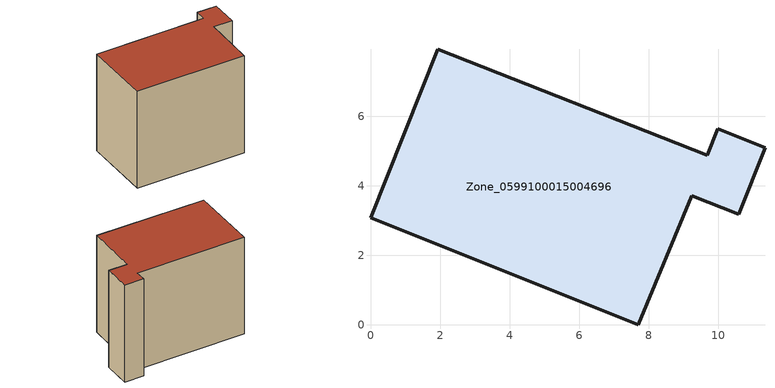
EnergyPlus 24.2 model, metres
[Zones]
Zone_0599100015004696
 floor ground (C_G): 9.69,4.88 9.98,5.64 11.35,5.1 10.59,3.18 9.23,3.72 7.69,0 0,3.08 1.93,7.93 z0.91
 wall outside (C_F): 1.93,7.93 0,3.08 7.69,0 9.23,3.72 10.59,3.18 11.35,5.1 9.98,5.64 9.69,4.88 1.93,7.93 z0.91:8.66
 roof outside (C_R): 9.23,3.72 10.59,3.18 11.35,5.1 9.98,5.64 9.69,4.88 1.93,7.93 0,3.08 7.69,0 z8.66
[BUILDING]
Pand.0599100015004696: North Axis=0; Terrain=City; Loads Convergence Tolerance Value=0.04; Temperature Convergence Tolerance Value=0.4; Solar Distribution=FullExterior; Maximum Number of Warmup Days=25; Minimum Number of Warmup Days=1
[Site:Location]
Rotterdam.The.Hague.AP_ZH_NLD Design_Conditions: Latitude=51.96; Longitude=4.45; Time Zone=1; Elevation=-4.5
[SITE:GROUNDTEMPERATURE:BUILDINGSURFACE]
18, 18, 18, 18, 18, 18, 18, 18, 18, 18, 18, 18
[MATERIAL] Thermal Absorptance=0.9; Solar Absorptance=0.7; Visible Absorptance=0.7
Name | Roughness | Thickness | Conductivity | Density | Specific Heat
G.TI.1965-1974 | MediumSmooth | 0.15 | 0.882353 | 540 | 1210
F.TI.1965-1974 | Rough | 0.3 | 0.697674 | 1920 | 840
R.TI.1965-1974 | MediumRough | 0.2 | 0.232558 | 1500 | 1000
[CONSTRUCTION]
C_G: G.TI.1965-1974
C_F: F.TI.1965-1974
C_R: R.TI.1965-1974
[ZONE]
Zone_0599100015004696: Type=1; Multiplier=1; Ceiling Height=Autocalculate; Volume=Autocalculate; Floor Area=autocalculate; Part of Total Floor Area=Yes
[ZONEINFILTRATION:DESIGNFLOWRATE]
Infil_Zone_0599100015004696: Zone or ZoneList or Space or SpaceList=Zone_0599100015004696; Schedule=AlwaysOn; Design Flow Rate Calculation Method=Flow/Area; Flow Rate per Floor Area=0.003; Constant Term Coefficient=1; Temperature Term Coefficient=0; Velocity Term Coefficient=0; Velocity Squared Term Coefficient=0
[HVACTEMPLATE:ZONE:IDEALLOADSAIRSYSTEM]
Zone_0599100015004696: Maximum Heating Supply Air Temperature=50; Minimum Cooling Supply Air Temperature=13; Maximum Heating Supply Air Humidity Ratio=0.0156; Minimum Cooling Supply Air Humidity Ratio=0.0077; Heating Limit=NoLimit; Cooling Limit=NoLimit; Dehumidification Control Type=ConstantSensibleHeatRatio; Cooling Sensible Heat Ratio=0.7; Dehumidification Setpoint=60; Humidification Control Type=None; Humidification Setpoint=30; Outdoor Air Method=None; Outdoor Air Flow Rate per Person=0.00944; Outdoor Air Flow Rate per Zone Floor Area=0; Outdoor Air Flow Rate per Zone=0; Demand Controlled Ventilation Type=None; Outdoor Air Economizer Type=NoEconomizer; Heat Recovery Type=None; Sensible Heat Recovery Effectiveness=0.7; Latent Heat Recovery Effectiveness=0.65
[ZONECONTROL:THERMOSTAT]
ThermostatControl_Zone_0599100015004696: Zone or ZoneList=Zone_0599100015004696; Control Type Schedule=DualSetpointControlType; Control 1=Thermostat_Zone_0599100015004696; Temperature Difference Between Cutout And Setpoint=0
[THERMOSTATSETPOINT:DUALSETPOINT]
Thermostat_Zone_0599100015004696: Heating Setpoint Temperature Schedule=HeatingSetpoint_Zone_0599100015004696; Cooling Setpoint Temperature Schedule=CoolingSetpoint_Zone_0599100015004696
[SCHEDULE:COMPACT]
HeatingSetpoint_Zone_0599100015004696: Through: 12/31, For: AllDays, Until: 24:00, 21
CoolingSetpoint_Zone_0599100015004696: Through: 12/31, For: AllDays, Until: 24:00, 24
DualSetpointControlType: Through: 12/31, For: AllDays, Until: 24:00, 4
AlwaysOn: Through: 12/31, For: AllDays, Until: 24:00, 1
